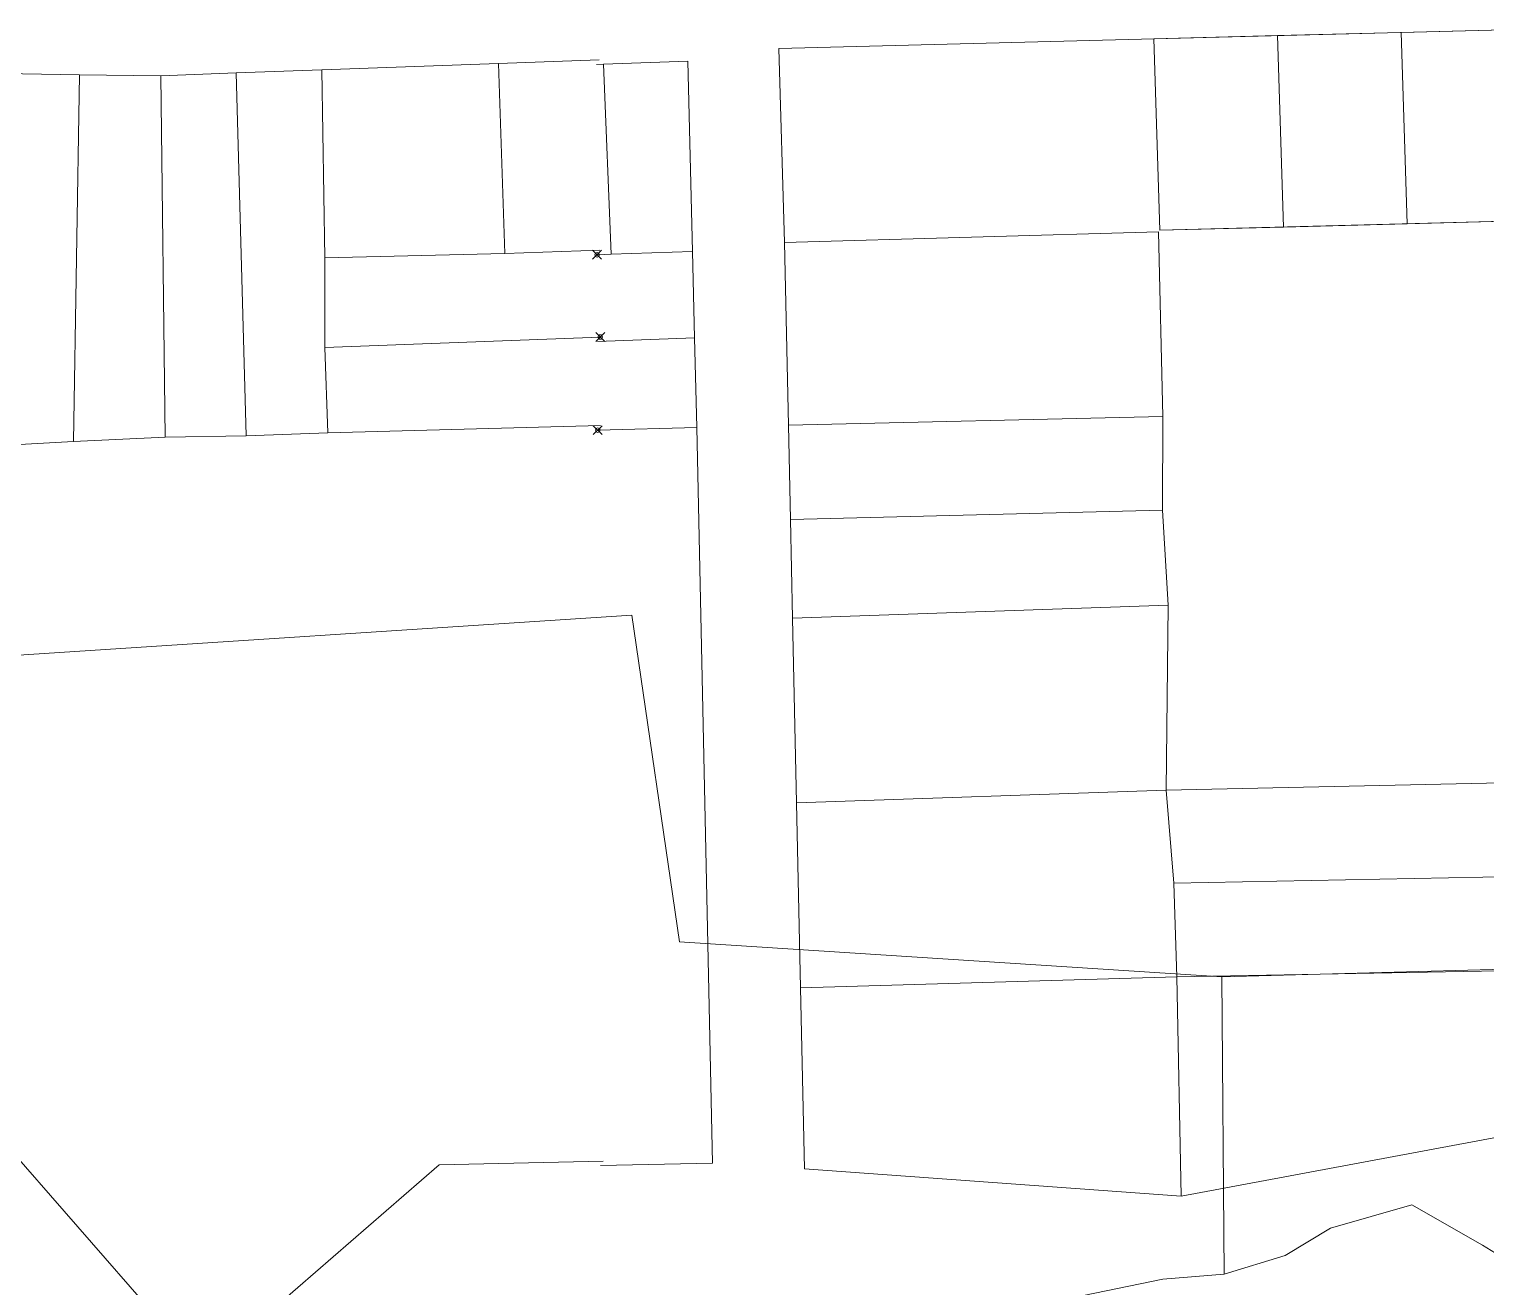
# Model space of a CAD drawing. Header units: millimetres. Extents: x 1956 to 626126, y 2654 to 1331070.
# Drawn here: x 625080.7 to 625243.9, y 1329639.2 to 1329780 of the extents above; entities that cross this region are included whole.
import ezdxf

# ---------------------------------------------------------------- set-up
doc = ezdxf.new("R2010")
doc.units = ezdxf.units.MM
doc.header["$PDMODE"] = 35
doc.header["$PDSIZE"] = 0.5

msp = doc.modelspace()

# ---------------------------------------------------------------- linework, layer by layer
at = {"color": 1, "lineweight": 0}
for p, q in [((625164.7, 1329777.85), (625248.28, 1329780.02)), ((625248.28, 1329780.02), (625206.72, 1329778.94)), ((625206.72, 1329778.94), (625248.28, 1329780.02)), ((625220.57, 1329779.3), (625234.43, 1329779.66)), ((625234.43, 1329779.66), (625220.57, 1329779.3)), ((625234.43, 1329779.66), (625248.28, 1329780.02)), ((625248.28, 1329780.02), (625234.43, 1329779.66)), ((625235.08, 1329758.22), (625234.43, 1329779.66)), ((625235.08, 1329758.22), (625234.43, 1329779.66)), ((625234.43, 1329779.66), (625235.08, 1329758.22)), ((625165.35, 1329756.11), (625164.7, 1329777.85)), ((625206.72, 1329778.94), (625220.57, 1329779.3)), ((625207.37, 1329757.5), (625206.72, 1329778.94)), ((625207.37, 1329757.5), (625206.72, 1329778.94)), ((625221.22, 1329757.86), (625220.57, 1329779.3)), ((625221.22, 1329757.86), (625220.57, 1329779.3)), ((625220.57, 1329779.3), (625221.22, 1329757.86)), ((625113.52, 1329775.46), (625133.31, 1329776.18)), ((625133.31, 1329776.18), (625144.6, 1329776.59)), ((625133.31, 1329776.18), (625134.01, 1329754.88)), ((625144.28, 1329776.08), (625145.06, 1329776.11)), ((625145.06, 1329776.11), (625154.51, 1329776.45)), ((625145.06, 1329776.11), (625145.95, 1329754.8)), ((625154.51, 1329776.45), (625155.03, 1329755.1)), ((625077.87, 1329775.04), (625086.37, 1329774.92)), ((625086.37, 1329774.92), (625085.71, 1329733.82)), ((625086.37, 1329774.92), (625095.48, 1329774.8)), ((625095.48, 1329774.8), (625103.94, 1329775.11)), ((625095.48, 1329774.8), (625096, 1329734.34)), ((625103.94, 1329775.11), (625113.52, 1329775.46)), ((625105.06, 1329734.46), (625103.94, 1329775.11)), ((625113.85, 1329754.41), (625113.52, 1329775.46)), ((625248.93, 1329758.58), (625207.37, 1329757.5)), ((625248.93, 1329758.58), (625207.37, 1329757.5)), ((625235.08, 1329758.22), (625221.22, 1329757.86)), ((625235.08, 1329758.22), (625221.22, 1329757.86)), ((625248.93, 1329758.58), (625235.08, 1329758.22)), ((625248.93, 1329758.58), (625235.08, 1329758.22)), ((625165.35, 1329756.11), (625207.25, 1329757.33)), ((625207.72, 1329736.62), (625207.25, 1329757.33)), ((625221.22, 1329757.86), (625207.37, 1329757.5)), ((625113.85, 1329754.41), (625134.01, 1329754.88)), ((625144.67, 1329755.26), (625134.01, 1329754.88)), ((625145.95, 1329754.8), (625155.03, 1329755.1)), ((625155.03, 1329755.1), (625155.27, 1329745.44)), ((625165.79, 1329735.65), (625165.35, 1329756.11)), ((625113.87, 1329744.38), (625113.85, 1329754.41)), ((625145.95, 1329754.8), (625144.36, 1329754.75)), ((625144.71, 1329745.54), (625113.87, 1329744.38)), ((625155.27, 1329745.44), (625144.39, 1329745.04)), ((625155.27, 1329745.44), (625155.51, 1329735.4)), ((625114.21, 1329734.81), (625113.87, 1329744.38)), ((625144.75, 1329735.62), (625114.21, 1329734.81)), ((625155.51, 1329735.4), (625144.43, 1329735.11)), ((625155.51, 1329735.4), (625157.28, 1329653.02)), ((625165.79, 1329735.65), (625207.72, 1329736.62)), ((625166.01, 1329725.11), (625165.79, 1329735.65)), ((625207.72, 1329736.62), (625207.69, 1329726.14)), ((625085.71, 1329733.82), (625077.64, 1329733.37)), ((625096, 1329734.34), (625085.71, 1329733.82)), ((625096, 1329734.34), (625105.06, 1329734.46)), ((625114.21, 1329734.81), (625105.06, 1329734.46)), ((625207.69, 1329726.14), (625166.01, 1329725.11)), ((625208.3, 1329715.52), (625207.69, 1329726.14)), ((625166.25, 1329714.05), (625166.01, 1329725.11)), ((625057.36, 1329708.46), (625148.26, 1329714.38)), ((625148.26, 1329714.38), (625153.6, 1329677.81)), ((625166.25, 1329714.05), (625208.3, 1329715.52)), ((625208.3, 1329715.52), (625208.09, 1329694.79)), ((625166.7, 1329693.37), (625166.25, 1329714.05)), ((625208.09, 1329694.79), (625166.7, 1329693.37)), ((625250.84, 1329695.73), (625208.09, 1329694.79)), ((625208.94, 1329684.35), (625208.09, 1329694.79)), ((625167.14, 1329672.66), (625166.7, 1329693.37)), ((625208.94, 1329684.35), (625251.07, 1329685.17)), ((625208.94, 1329684.35), (625209.28, 1329673.88)), ((625100.2, 1329629.87), (625054.91, 1329681.68)), ((625153.6, 1329677.81), (625214.34, 1329673.88)), ((625214.34, 1329673.88), (625262.6, 1329675.21)), ((625209.28, 1329673.88), (625167.14, 1329672.66)), ((625209.28, 1329673.88), (625251.3, 1329674.64)), ((625209.28, 1329673.88), (625209.77, 1329649.33)), ((625214.34, 1329673.88), (625214.58, 1329640.58)), ((625167.58, 1329652.36), (625167.14, 1329672.66)), ((625252.1, 1329657.2), (625209.77, 1329649.33)), ((625126.68, 1329652.83), (625100.2, 1329629.87)), ((625145.05, 1329653.25), (625126.68, 1329652.83)), ((625157.28, 1329653.02), (625144.74, 1329652.73)), ((625209.77, 1329649.33), (625167.58, 1329652.36)), ((625235.61, 1329648.34), (625226.48, 1329645.74)), ((625243.52, 1329643.82), (625235.61, 1329648.34)), ((625226.48, 1329645.74), (625221.42, 1329642.66)), ((625221.42, 1329642.66), (625214.58, 1329640.58)), ((625252.45, 1329638.28), (625243.52, 1329643.82)), ((625207.72, 1329640.03), (625195.04, 1329637.4)), ((625214.58, 1329640.58), (625207.72, 1329640.03))]:
    msp.add_line(p, q, dxfattribs=at)
for p in [(625144.36, 1329754.75), (625144.71, 1329745.54), (625144.43, 1329735.11)]:
    msp.add_point(p, dxfattribs=at)

doc.saveas('drawing.dxf')
